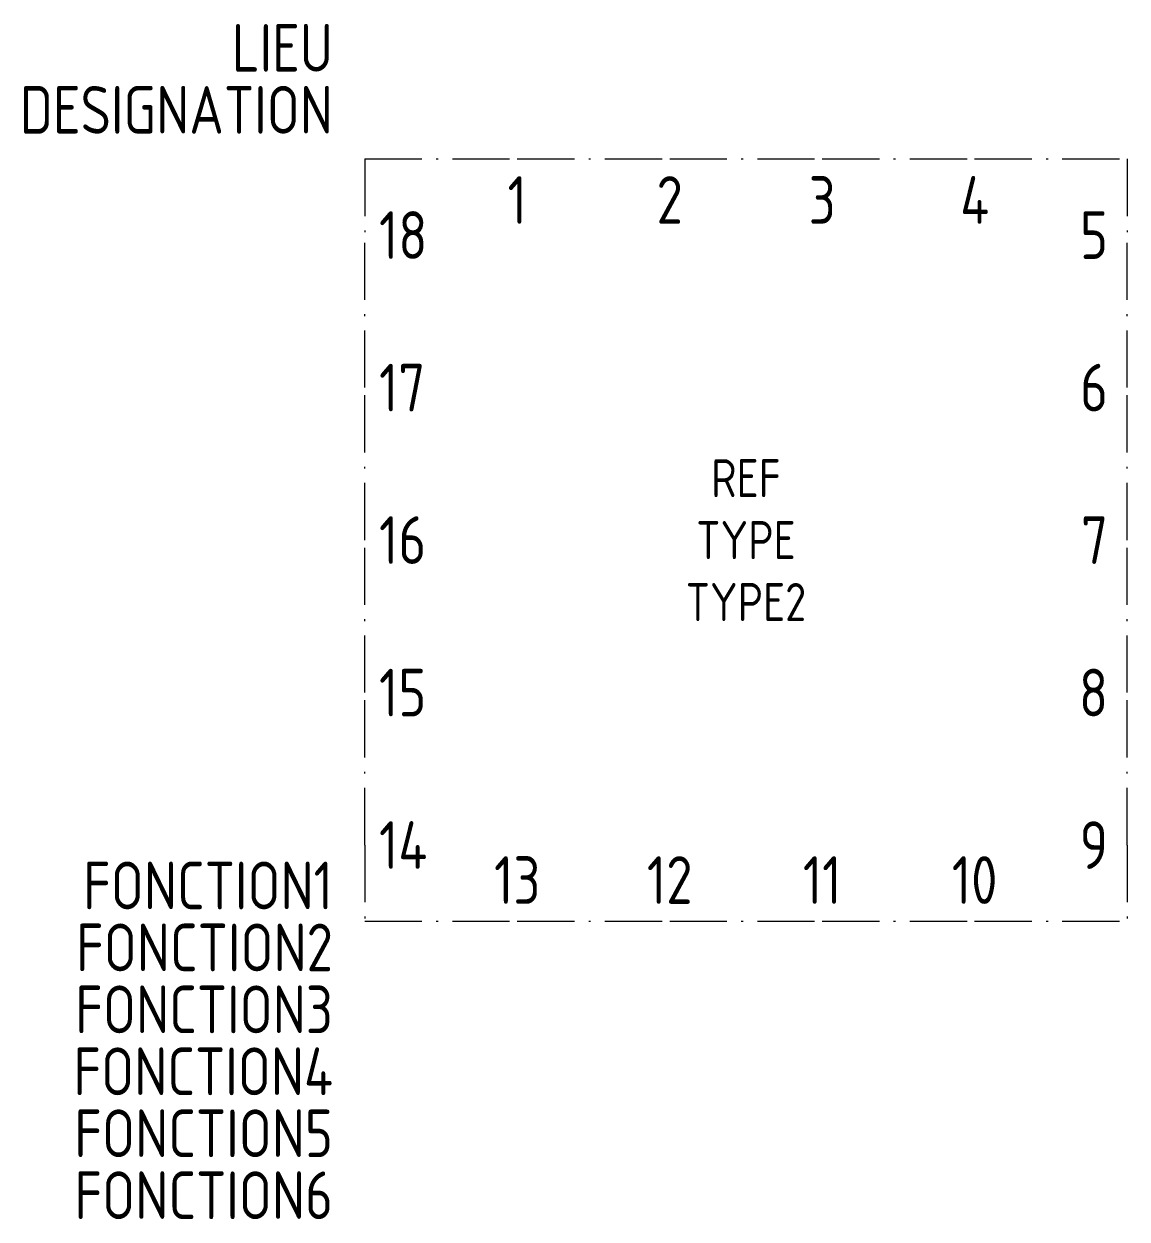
# Model space of a CAD drawing. Header units: millimetres. Extents: x -25.9 to 32, y -55.6 to 7.1.
import ezdxf
from ezdxf.enums import TextEntityAlignment as Align

# ---------------------------------------------------------------- set-up
doc = ezdxf.new("R2010")
doc.units = ezdxf.units.MM
doc.linetypes.add('ACAD_ISO10W100', pattern=[18, 12, -3, 0, -3])
for name, color, linetype in [('SYMB_BOITE', 6, 'ACAD_ISO10W100'), ('SYMB_REF_CONTACT', 2, 'Continuous'), ('SYMB_TXT_CONTACT', 2, 'Continuous'), ('SYMB_TXT_NOM', 3, 'Continuous')]:
    doc.layers.add(name, color=color, linetype=linetype)
doc.styles.add('NET2_5', font='isocp.shx', dxfattribs={"width": 0.9, "height": 2.5})
doc.styles.add('NET_2', font='isocp.shx', dxfattribs={"width": 0.9, "height": 2})

msp = doc.modelspace()

# ---------------------------------------------------------------- linework, layer by layer
at = {"layer": 'SYMB_BOITE', "ltscale": 0.25}
for p, q in [((-8, 0), (0, 0)), ((-8, 0), (-8, -4)), ((0, 0), (8, 0)), ((8, 0), (16, 0)), ((16, 0), (24, 0)), ((24, 0), (32, 0)), ((32, 0), (32, -4)), ((-8, -12), (-8, -4)), ((32, -12), (32, -4)), ((-8, -20), (-8, -12)), ((32, -20), (32, -12)), ((-8, -28), (-8, -20)), ((32, -28), (32, -20)), ((-8, -36), (-8, -28)), ((32, -36), (32, -28)), ((-8, -36), (-8, -40)), ((32, -36), (32, -40)), ((-8, -40), (0, -40)), ((0, -40), (8, -40)), ((8, -40), (16, -40)), ((16, -40), (24, -40)), ((24, -40), (32, -40))]:
    msp.add_line(p, q, dxfattribs=at)

# ---------------------------------------------------------------- texts
at = {"layer": 'SYMB_REF_CONTACT', "style": 'NET_2', "width": 0.9, "flags": 8}
msp.add_attdef('REF', text='', height=2, dxfattribs=at).set_placement((12, -16.75), align=Align.MIDDLE_CENTER)
at = {"layer": 'SYMB_TXT_CONTACT', "style": 'NET2_5', "width": 0.9, "flags": 8}
for tag, p in [('1', (0, -3.407)), ('2', (8, -3.407)), ('3', (16, -3.407)), ('4', (24, -3.407)), ('13', (0, -39.085)), ('12', (8, -39.085)), ('11', (16, -39.085)), ('10', (24, -39.085))]:
    msp.add_attdef(tag, text='', height=2.5, dxfattribs=at).set_placement(p, align=Align.CENTER)
for tag, p in [('18', (-7.253, -4)), ('17', (-7.253, -12)), ('16', (-7.253, -20)), ('15', (-7.253, -28)), ('14', (-7.253, -36))]:
    msp.add_attdef(tag, text='', height=2.5, dxfattribs=at).set_placement(p, align=Align.MIDDLE_LEFT)
for tag, p in [('5', (31, -4)), ('6', (31, -12)), ('7', (31, -20)), ('8', (31, -28)), ('9', (31, -36))]:
    msp.add_attdef(tag, text='', height=2.5, dxfattribs=at).set_placement(p, align=Align.MIDDLE_RIGHT)
at = {"layer": 'SYMB_TXT_NOM', "style": 'NET2_5', "width": 0.9, "flags": 8}
for tag, text, p in [('LIEU', '', (-9.672, 4.572)), ('DESIGNATION', 'A?', (-9.672, 1.322)), ('FONCTION1', '', (-9.672, -39.371)), ('FONCTION2', '', (-9.672, -42.621)), ('FONCTION3', '', (-9.672, -45.871)), ('FONCTION4', '', (-9.672, -49.121)), ('FONCTION5', '', (-9.672, -52.371)), ('FONCTION6', '', (-9.672, -55.621))]:
    msp.add_attdef(tag, text=text, height=2.5, dxfattribs=at).set_placement(p, align=Align.RIGHT)
at = {"layer": 'SYMB_TXT_NOM', "style": 'NET_2', "width": 0.9, "flags": 8}
for tag, p in [('TYPE', (12, -20)), ('TYPE2', (12, -23.25))]:
    msp.add_attdef(tag, text='', height=2, dxfattribs=at).set_placement(p, align=Align.MIDDLE_CENTER)

doc.saveas('drawing.dxf')
